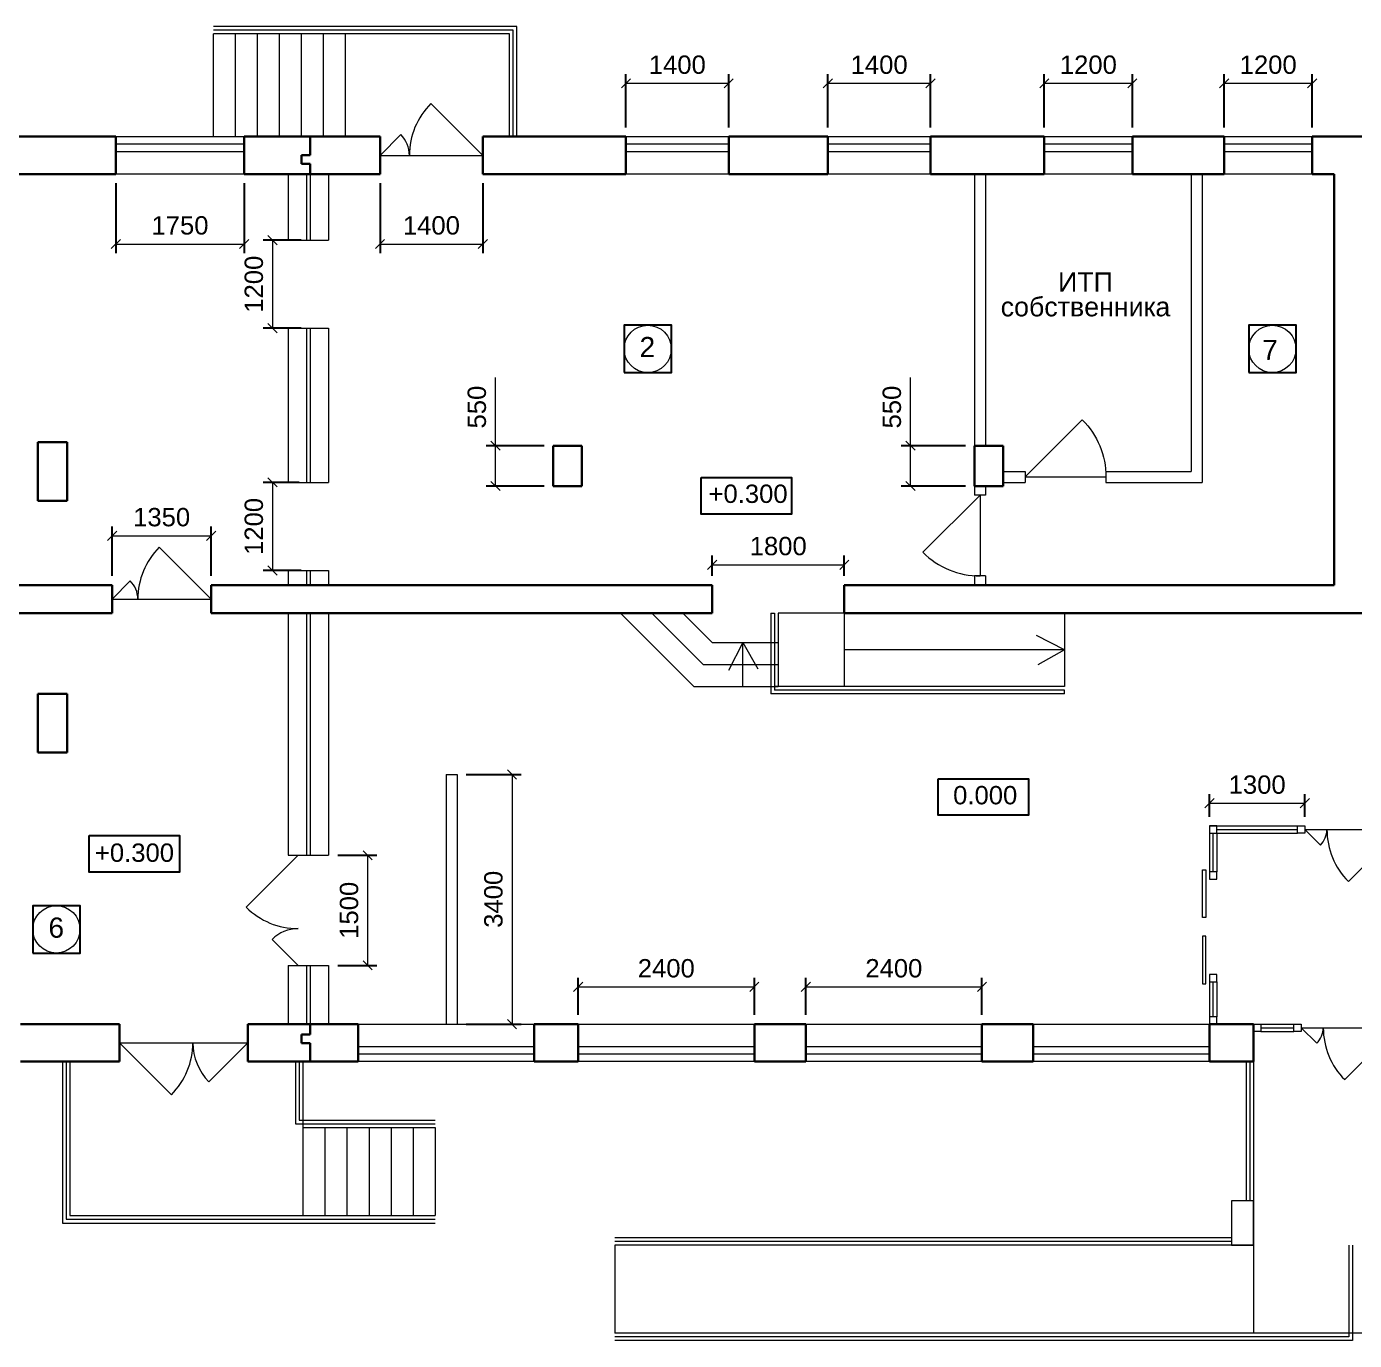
# Model space of a CAD drawing. Header units: metres. Extents: x 0 to 81.5, y -0.4 to 24.5.
# Drawn here: x 17.14 to 35.23, y 6.6 to 24.5 of the extents above; entities that cross this region are included whole.
import ezdxf
from ezdxf.enums import TextEntityAlignment as Align

# ---------------------------------------------------------------- set-up
doc = ezdxf.new("R2010")
doc.units = ezdxf.units.M
doc.header["$MEASUREMENT"] = 0
doc.layers.get('DEFPOINTS').update_dxf_attribs({"lineweight": 0})
for name, color, linetype, lineweight in [('Level 1', 7, 'Continuous', 0), ('Level 44', 7, 'Continuous', 0), ('Level 63', 7, 'Continuous', 0)]:
    doc.layers.add(name, color=color, linetype=linetype, lineweight=lineweight)
doc.layers.add('YOLO_TABLE', color=1, linetype='Continuous')
doc.styles.get("Standard").update_dxf_attribs({"font": 'txt.shx'})
doc.styles.add('Style-Arial', font='arial.ttf')
doc.dimstyles.get("Standard").update_dxf_attribs({"dimtxt": 0.18, "dimasz": 0.18, "dimexe": 0.18, "dimexo": 0.0625, "dimgap": 0.09, "dimtad": 0, "dimtih": 1, "dimtoh": 1, "dimdec": 4, "dimzin": 0, "dimdsep": 46, "dimtxsty": 'Standard', "dimcen": 0.09, "dimadec": 0, "dimazin": 0, "dimtfac": 1, "dimtdec": 4, "dimtofl": 0, "dimtmove": 0, "dimatfit": 3, "dimfxl": 1, "dimtolj": 1, "dimtzin": 0, "dimarcsym": 0})

# ---------------------------------------------------------------- blocks, each defined once
blk = doc.blocks.new('_Oblique')
at = {"color": 0, "linetype": 'ByBlock', "lineweight": -2}
blk.add_line((0.5, 0.5), (-0.5, -0.5), dxfattribs=at)
blk = doc.blocks.new('*D28')
at = {"color": 0, "lineweight": -2, "transparency": 16777216}
for p, q in [((18.354, 22.367), (18.354, 21.414)), ((20.104, 22.367), (20.104, 21.414))]:
    blk.add_line(p, q, dxfattribs=at)
at = {"color": 5, "lineweight": 0, "transparency": 16777216}
blk.add_line((18.354, 21.539), (20.104, 21.539), dxfattribs=at)
at = {"layer": 'DEFPOINTS', "color": 0, "transparency": 16777216}
for p in [(18.354, 22.492), (20.104, 22.492), (20.104, 21.539)]:
    blk.add_point(p, dxfattribs=at)
at = {"color": 5, "lineweight": 0, "transparency": 16777216, "xscale": 0.125, "yscale": 0.125, "zscale": 0.125, "rotation": 180}
blk.add_blockref('_Oblique', (18.354, 21.539), dxfattribs=at)
at = {"color": 5, "lineweight": 0, "transparency": 16777216, "xscale": 0.125, "yscale": 0.125, "zscale": 0.125}
blk.add_blockref('_Oblique', (20.104, 21.539), dxfattribs=at)
at = {"color": 0, "transparency": 16777216, "insert": (19.229, 21.792), "char_height": 0.25, "attachment_point": 5, "style": 'Style-Arial'}
blk.add_mtext('1750', dxfattribs=at)
blk = doc.blocks.new('TerminatorOpen')
at = {"color": 0, "linetype": 'ByBlock', "lineweight": -2}
for q in [(-1, 0.5), (-1, 0), (-1, -0.5)]:
    blk.add_line((0, 0), q, dxfattribs=at)
blk = doc.blocks.new('*D29')
at = {"color": 0, "lineweight": -2, "transparency": 16777216}
for p, q in [((21.954, 22.367), (21.954, 21.414)), ((23.354, 22.367), (23.354, 21.414))]:
    blk.add_line(p, q, dxfattribs=at)
at = {"color": 5, "lineweight": 0, "transparency": 16777216}
blk.add_line((21.954, 21.539), (23.354, 21.539), dxfattribs=at)
at = {"layer": 'DEFPOINTS', "color": 0, "transparency": 16777216}
for p in [(21.954, 22.492), (23.354, 22.492), (23.354, 21.539)]:
    blk.add_point(p, dxfattribs=at)
at = {"color": 5, "lineweight": 0, "transparency": 16777216, "xscale": 0.125, "yscale": 0.125, "zscale": 0.125, "rotation": 180}
blk.add_blockref('_Oblique', (21.954, 21.539), dxfattribs=at)
at = {"color": 5, "lineweight": 0, "transparency": 16777216, "xscale": 0.125, "yscale": 0.125, "zscale": 0.125}
blk.add_blockref('_Oblique', (23.354, 21.539), dxfattribs=at)
at = {"color": 0, "transparency": 16777216, "insert": (22.654, 21.792), "char_height": 0.25, "attachment_point": 5, "style": 'Style-Arial'}
blk.add_mtext('1400', dxfattribs=at)
blk = doc.blocks.new('*D30')
at = {"color": 0, "lineweight": -2, "transparency": 16777216}
for p, q in [((25.304, 23.127), (25.304, 23.854)), ((26.704, 23.127), (26.704, 23.854))]:
    blk.add_line(p, q, dxfattribs=at)
at = {"color": 5, "lineweight": 0, "transparency": 16777216}
blk.add_line((25.304, 23.729), (26.704, 23.729), dxfattribs=at)
at = {"layer": 'DEFPOINTS', "color": 0, "transparency": 16777216}
for p in [(26.704, 23.729), (25.304, 23.002), (26.704, 23.002)]:
    blk.add_point(p, dxfattribs=at)
at = {"color": 5, "lineweight": 0, "transparency": 16777216, "xscale": 0.125, "yscale": 0.125, "zscale": 0.125, "rotation": 180}
blk.add_blockref('_Oblique', (25.304, 23.729), dxfattribs=at)
at = {"color": 5, "lineweight": 0, "transparency": 16777216, "xscale": 0.125, "yscale": 0.125, "zscale": 0.125}
blk.add_blockref('_Oblique', (26.704, 23.729), dxfattribs=at)
at = {"color": 0, "transparency": 16777216, "insert": (26.004, 23.981), "char_height": 0.25, "attachment_point": 5, "style": 'Style-Arial'}
blk.add_mtext('1400', dxfattribs=at)
blk = doc.blocks.new('*D31')
at = {"color": 0, "lineweight": -2, "transparency": 16777216}
for p, q in [((28.054, 23.127), (28.054, 23.854)), ((29.454, 23.127), (29.454, 23.854))]:
    blk.add_line(p, q, dxfattribs=at)
at = {"color": 5, "lineweight": 0, "transparency": 16777216}
blk.add_line((28.054, 23.729), (29.454, 23.729), dxfattribs=at)
at = {"layer": 'DEFPOINTS', "color": 0, "transparency": 16777216}
for p in [(29.454, 23.729), (28.054, 23.002), (29.454, 23.002)]:
    blk.add_point(p, dxfattribs=at)
at = {"color": 5, "lineweight": 0, "transparency": 16777216, "xscale": 0.125, "yscale": 0.125, "zscale": 0.125, "rotation": 180}
blk.add_blockref('_Oblique', (28.054, 23.729), dxfattribs=at)
at = {"color": 5, "lineweight": 0, "transparency": 16777216, "xscale": 0.125, "yscale": 0.125, "zscale": 0.125}
blk.add_blockref('_Oblique', (29.454, 23.729), dxfattribs=at)
at = {"color": 0, "transparency": 16777216, "insert": (28.754, 23.981), "char_height": 0.25, "attachment_point": 5, "style": 'Style-Arial'}
blk.add_mtext('1400', dxfattribs=at)
blk = doc.blocks.new('*D32')
at = {"color": 0, "lineweight": -2, "transparency": 16777216}
for p, q in [((31.004, 23.127), (31.004, 23.854)), ((32.204, 23.127), (32.204, 23.854))]:
    blk.add_line(p, q, dxfattribs=at)
at = {"color": 5, "lineweight": 0, "transparency": 16777216}
blk.add_line((31.004, 23.729), (32.204, 23.729), dxfattribs=at)
at = {"layer": 'DEFPOINTS', "color": 0, "transparency": 16777216}
for p in [(32.204, 23.729), (31.004, 23.002), (32.204, 23.002)]:
    blk.add_point(p, dxfattribs=at)
at = {"color": 5, "lineweight": 0, "transparency": 16777216, "xscale": 0.125, "yscale": 0.125, "zscale": 0.125, "rotation": 180}
blk.add_blockref('_Oblique', (31.004, 23.729), dxfattribs=at)
at = {"color": 5, "lineweight": 0, "transparency": 16777216, "xscale": 0.125, "yscale": 0.125, "zscale": 0.125}
blk.add_blockref('_Oblique', (32.204, 23.729), dxfattribs=at)
at = {"color": 0, "transparency": 16777216, "insert": (31.604, 23.981), "char_height": 0.25, "attachment_point": 5, "style": 'Style-Arial'}
blk.add_mtext('1200', dxfattribs=at)
blk = doc.blocks.new('*D33')
at = {"color": 0, "lineweight": -2, "transparency": 16777216}
for p, q in [((33.454, 23.127), (33.454, 23.854)), ((34.654, 23.127), (34.654, 23.854))]:
    blk.add_line(p, q, dxfattribs=at)
at = {"color": 5, "lineweight": 0, "transparency": 16777216}
blk.add_line((33.454, 23.729), (34.654, 23.729), dxfattribs=at)
at = {"layer": 'DEFPOINTS', "color": 0, "transparency": 16777216}
for p in [(34.654, 23.729), (33.454, 23.002), (34.654, 23.002)]:
    blk.add_point(p, dxfattribs=at)
at = {"color": 5, "lineweight": 0, "transparency": 16777216, "xscale": 0.125, "yscale": 0.125, "zscale": 0.125, "rotation": 180}
blk.add_blockref('_Oblique', (33.454, 23.729), dxfattribs=at)
at = {"color": 5, "lineweight": 0, "transparency": 16777216, "xscale": 0.125, "yscale": 0.125, "zscale": 0.125}
blk.add_blockref('_Oblique', (34.654, 23.729), dxfattribs=at)
at = {"color": 0, "transparency": 16777216, "insert": (34.054, 23.981), "char_height": 0.25, "attachment_point": 5, "style": 'Style-Arial'}
blk.add_mtext('1200', dxfattribs=at)
blk = doc.blocks.new('*D43')
at = {"color": 0, "lineweight": -2, "transparency": 16777216}
for p, q in [((33.254, 13.737), (33.254, 14.046)), ((34.554, 13.737), (34.554, 14.046))]:
    blk.add_line(p, q, dxfattribs=at)
at = {"color": 5, "lineweight": 0, "transparency": 16777216}
blk.add_line((33.254, 13.921), (34.554, 13.921), dxfattribs=at)
at = {"layer": 'DEFPOINTS', "color": 0, "transparency": 16777216}
for p in [(34.554, 13.921), (33.254, 13.612), (34.554, 13.612)]:
    blk.add_point(p, dxfattribs=at)
at = {"color": 5, "lineweight": 0, "transparency": 16777216, "xscale": 0.125, "yscale": 0.125, "zscale": 0.125, "rotation": 180}
blk.add_blockref('_Oblique', (33.254, 13.921), dxfattribs=at)
at = {"color": 5, "lineweight": 0, "transparency": 16777216, "xscale": 0.125, "yscale": 0.125, "zscale": 0.125}
blk.add_blockref('_Oblique', (34.554, 13.921), dxfattribs=at)
at = {"color": 0, "transparency": 16777216, "insert": (33.904, 14.173), "char_height": 0.25, "attachment_point": 5, "style": 'Style-Arial'}
blk.add_mtext('1300', dxfattribs=at)
blk = doc.blocks.new('*D60')
at = {"color": 0, "lineweight": -2, "transparency": 16777216}
for p, q in [((26.479, 17.017), (26.479, 17.295)), ((28.279, 17.017), (28.279, 17.295))]:
    blk.add_line(p, q, dxfattribs=at)
at = {"color": 5, "lineweight": 0, "transparency": 16777216}
blk.add_line((26.479, 17.17), (28.279, 17.17), dxfattribs=at)
at = {"layer": 'DEFPOINTS', "color": 0, "transparency": 16777216}
for p in [(28.279, 17.17), (26.479, 16.892), (28.279, 16.892)]:
    blk.add_point(p, dxfattribs=at)
at = {"color": 5, "lineweight": 0, "transparency": 16777216, "xscale": 0.125, "yscale": 0.125, "zscale": 0.125, "rotation": 180}
blk.add_blockref('_Oblique', (26.479, 17.17), dxfattribs=at)
at = {"color": 5, "lineweight": 0, "transparency": 16777216, "xscale": 0.125, "yscale": 0.125, "zscale": 0.125}
blk.add_blockref('_Oblique', (28.279, 17.17), dxfattribs=at)
at = {"color": 0, "transparency": 16777216, "insert": (27.379, 17.423), "char_height": 0.25, "attachment_point": 5, "style": 'Style-Arial'}
blk.add_mtext('1800', dxfattribs=at)
blk = doc.blocks.new('*D61')
at = {"color": 0, "lineweight": -2, "transparency": 16777216}
for p, q in [((18.304, 17.017), (18.304, 17.69)), ((19.654, 17.017), (19.654, 17.69))]:
    blk.add_line(p, q, dxfattribs=at)
at = {"color": 5, "lineweight": 0, "transparency": 16777216}
blk.add_line((18.304, 17.565), (19.654, 17.565), dxfattribs=at)
at = {"layer": 'DEFPOINTS', "color": 0, "transparency": 16777216}
for p in [(19.654, 17.565), (18.304, 16.892), (19.654, 16.892)]:
    blk.add_point(p, dxfattribs=at)
at = {"color": 5, "lineweight": 0, "transparency": 16777216, "xscale": 0.125, "yscale": 0.125, "zscale": 0.125, "rotation": 180}
blk.add_blockref('_Oblique', (18.304, 17.565), dxfattribs=at)
at = {"color": 5, "lineweight": 0, "transparency": 16777216, "xscale": 0.125, "yscale": 0.125, "zscale": 0.125}
blk.add_blockref('_Oblique', (19.654, 17.565), dxfattribs=at)
at = {"color": 0, "transparency": 16777216, "insert": (18.979, 17.817), "char_height": 0.25, "attachment_point": 5, "style": 'Style-Arial'}
blk.add_mtext('1350', dxfattribs=at)
blk = doc.blocks.new('*D62')
at = {"color": 5, "lineweight": 0, "transparency": 16777216}
for p, q in [((23.527, 18.792), (23.527, 19.719)), ((23.527, 18.242), (23.527, 18.792))]:
    blk.add_line(p, q, dxfattribs=at)
at = {"color": 0, "lineweight": -2, "transparency": 16777216}
for p, q in [((24.189, 18.792), (23.402, 18.792)), ((24.189, 18.242), (23.402, 18.242))]:
    blk.add_line(p, q, dxfattribs=at)
at = {"layer": 'DEFPOINTS', "color": 0, "transparency": 16777216}
for p in [(23.527, 18.792), (24.314, 18.792), (24.314, 18.242)]:
    blk.add_point(p, dxfattribs=at)
at = {"color": 5, "lineweight": 0, "transparency": 16777216, "xscale": 0.125, "yscale": 0.125, "zscale": 0.125}
for p, rotation in [((23.527, 18.792), 90), ((23.527, 18.242), 270)]:
    blk.add_blockref('_Oblique', p, dxfattribs=dict(at, rotation=rotation))
at = {"color": 0, "transparency": 16777216, "insert": (23.274, 19.318), "char_height": 0.25, "attachment_point": 5, "rotation": 90, "style": 'Style-Arial'}
blk.add_mtext('550', dxfattribs=at)
blk = doc.blocks.new('*D63')
at = {"color": 5, "lineweight": 0, "transparency": 16777216}
for p, q in [((29.18, 18.792), (29.18, 19.719)), ((29.18, 18.242), (29.18, 18.792))]:
    blk.add_line(p, q, dxfattribs=at)
at = {"color": 0, "lineweight": -2, "transparency": 16777216}
for p, q in [((29.929, 18.792), (29.055, 18.792)), ((29.929, 18.242), (29.055, 18.242))]:
    blk.add_line(p, q, dxfattribs=at)
at = {"layer": 'DEFPOINTS', "color": 0, "transparency": 16777216}
for p in [(29.18, 18.792), (30.054, 18.792), (30.054, 18.242)]:
    blk.add_point(p, dxfattribs=at)
at = {"color": 5, "lineweight": 0, "transparency": 16777216, "xscale": 0.125, "yscale": 0.125, "zscale": 0.125}
for p, rotation in [((29.18, 18.792), 90), ((29.18, 18.242), 270)]:
    blk.add_blockref('_Oblique', p, dxfattribs=dict(at, rotation=rotation))
at = {"color": 0, "transparency": 16777216, "insert": (28.928, 19.318), "char_height": 0.25, "attachment_point": 5, "rotation": 90, "style": 'Style-Arial'}
blk.add_mtext('550', dxfattribs=at)
blk = doc.blocks.new('*D64')
at = {"color": 0, "lineweight": -2, "transparency": 16777216}
for p, q in [((20.879, 21.592), (20.364, 21.592)), ((20.879, 20.392), (20.364, 20.392))]:
    blk.add_line(p, q, dxfattribs=at)
at = {"color": 5, "lineweight": 0, "transparency": 16777216}
blk.add_line((20.489, 21.592), (20.489, 20.392), dxfattribs=at)
at = {"layer": 'DEFPOINTS', "color": 0, "transparency": 16777216}
for p in [(21.004, 21.592), (20.489, 20.392), (21.004, 20.392)]:
    blk.add_point(p, dxfattribs=at)
at = {"color": 5, "lineweight": 0, "transparency": 16777216, "xscale": 0.125, "yscale": 0.125, "zscale": 0.125}
for p, rotation in [((20.489, 21.592), 90), ((20.489, 20.392), 270)]:
    blk.add_blockref('_Oblique', p, dxfattribs=dict(at, rotation=rotation))
at = {"color": 0, "transparency": 16777216, "insert": (20.236, 20.992), "char_height": 0.25, "attachment_point": 5, "rotation": 90, "style": 'Style-Arial'}
blk.add_mtext('1200', dxfattribs=at)
blk = doc.blocks.new('*D65')
at = {"color": 0, "lineweight": -2, "transparency": 16777216}
for p, q in [((20.854, 18.292), (20.364, 18.292)), ((20.879, 17.092), (20.364, 17.092))]:
    blk.add_line(p, q, dxfattribs=at)
at = {"color": 5, "lineweight": 0, "transparency": 16777216}
blk.add_line((20.489, 18.292), (20.489, 17.092), dxfattribs=at)
at = {"layer": 'DEFPOINTS', "color": 0, "transparency": 16777216}
for p in [(20.979, 18.292), (20.489, 17.092), (21.004, 17.092)]:
    blk.add_point(p, dxfattribs=at)
at = {"color": 5, "lineweight": 0, "transparency": 16777216, "xscale": 0.125, "yscale": 0.125, "zscale": 0.125}
for p, rotation in [((20.489, 18.292), 90), ((20.489, 17.092), 270)]:
    blk.add_blockref('_Oblique', p, dxfattribs=dict(at, rotation=rotation))
at = {"color": 0, "transparency": 16777216, "insert": (20.236, 17.692), "char_height": 0.25, "attachment_point": 5, "rotation": 90, "style": 'Style-Arial'}
blk.add_mtext('1200', dxfattribs=at)
blk = doc.blocks.new('*D66')
at = {"color": 0, "lineweight": -2, "transparency": 16777216}
for p, q in [((21.379, 13.212), (21.91, 13.212)), ((21.379, 11.712), (21.91, 11.712))]:
    blk.add_line(p, q, dxfattribs=at)
at = {"color": 5, "lineweight": 0, "transparency": 16777216}
blk.add_line((21.785, 13.212), (21.785, 11.712), dxfattribs=at)
at = {"layer": 'DEFPOINTS', "color": 0, "transparency": 16777216}
for p in [(21.254, 13.212), (21.254, 11.712), (21.785, 11.712)]:
    blk.add_point(p, dxfattribs=at)
at = {"color": 5, "lineweight": 0, "transparency": 16777216, "xscale": 0.125, "yscale": 0.125, "zscale": 0.125}
for p, rotation in [((21.785, 13.212), 90), ((21.785, 11.712), 270)]:
    blk.add_blockref('_Oblique', p, dxfattribs=dict(at, rotation=rotation))
at = {"color": 0, "transparency": 16777216, "insert": (21.533, 12.462), "char_height": 0.25, "attachment_point": 5, "rotation": 90, "style": 'Style-Arial'}
blk.add_mtext('1500', dxfattribs=at)
blk = doc.blocks.new('*D67')
at = {"color": 0, "lineweight": -2, "transparency": 16777216}
for p, q in [((23.129, 14.312), (23.878, 14.312)), ((23.129, 10.912), (23.878, 10.912))]:
    blk.add_line(p, q, dxfattribs=at)
at = {"color": 5, "lineweight": 0, "transparency": 16777216}
blk.add_line((23.753, 14.312), (23.753, 10.912), dxfattribs=at)
at = {"layer": 'DEFPOINTS', "color": 0, "transparency": 16777216}
for p in [(23.004, 14.312), (23.004, 10.912), (23.753, 10.912)]:
    blk.add_point(p, dxfattribs=at)
at = {"color": 5, "lineweight": 0, "transparency": 16777216, "xscale": 0.125, "yscale": 0.125, "zscale": 0.125}
for p, rotation in [((23.753, 14.312), 90), ((23.753, 10.912), 270)]:
    blk.add_blockref('_Oblique', p, dxfattribs=dict(at, rotation=rotation))
at = {"color": 0, "transparency": 16777216, "insert": (23.5, 12.612), "char_height": 0.25, "attachment_point": 5, "rotation": 90, "style": 'Style-Arial'}
blk.add_mtext('3400', dxfattribs=at)
blk = doc.blocks.new('*D68')
at = {"color": 0, "lineweight": -2, "transparency": 16777216}
for p, q in [((24.654, 11.037), (24.654, 11.544)), ((27.054, 11.037), (27.054, 11.544))]:
    blk.add_line(p, q, dxfattribs=at)
at = {"color": 5, "lineweight": 0, "transparency": 16777216}
blk.add_line((24.654, 11.419), (27.054, 11.419), dxfattribs=at)
at = {"layer": 'DEFPOINTS', "color": 0, "transparency": 16777216}
for p in [(27.054, 11.419), (24.654, 10.912), (27.054, 10.912)]:
    blk.add_point(p, dxfattribs=at)
at = {"color": 5, "lineweight": 0, "transparency": 16777216, "xscale": 0.125, "yscale": 0.125, "zscale": 0.125, "rotation": 180}
blk.add_blockref('_Oblique', (24.654, 11.419), dxfattribs=at)
at = {"color": 5, "lineweight": 0, "transparency": 16777216, "xscale": 0.125, "yscale": 0.125, "zscale": 0.125}
blk.add_blockref('_Oblique', (27.054, 11.419), dxfattribs=at)
at = {"color": 0, "transparency": 16777216, "insert": (25.854, 11.671), "char_height": 0.25, "attachment_point": 5, "style": 'Style-Arial'}
blk.add_mtext('2400', dxfattribs=at)
blk = doc.blocks.new('*D69')
at = {"color": 0, "lineweight": -2, "transparency": 16777216}
for p, q in [((27.754, 11.037), (27.754, 11.544)), ((30.154, 11.037), (30.154, 11.544))]:
    blk.add_line(p, q, dxfattribs=at)
at = {"color": 5, "lineweight": 0, "transparency": 16777216}
blk.add_line((27.754, 11.419), (30.154, 11.419), dxfattribs=at)
at = {"layer": 'DEFPOINTS', "color": 0, "transparency": 16777216}
for p in [(30.154, 11.419), (27.754, 10.912), (30.154, 10.912)]:
    blk.add_point(p, dxfattribs=at)
at = {"color": 5, "lineweight": 0, "transparency": 16777216, "xscale": 0.125, "yscale": 0.125, "zscale": 0.125, "rotation": 180}
blk.add_blockref('_Oblique', (27.754, 11.419), dxfattribs=at)
at = {"color": 5, "lineweight": 0, "transparency": 16777216, "xscale": 0.125, "yscale": 0.125, "zscale": 0.125}
blk.add_blockref('_Oblique', (30.154, 11.419), dxfattribs=at)
at = {"color": 0, "transparency": 16777216, "insert": (28.954, 11.671), "char_height": 0.25, "attachment_point": 5, "style": 'Style-Arial'}
blk.add_mtext('2400', dxfattribs=at)

msp = doc.modelspace()

# ---------------------------------------------------------------- linework, layer by layer
at = {"color": 7, "linetype": 'Continuous', "lineweight": 0}
for p, q in [((28.27900268, 16.51215211), (27.37900268, 16.51215211)), ((27.37900268, 16.51215211), (27.37900268, 15.51215211)), ((28.27900268, 16.51215211), (28.27900268, 15.51215211)), ((31.27900268, 16.51215211), (31.27900268, 15.51215211)), ((31.27900268, 16.01215211), (28.27900268, 16.01215211)), ((31.27900268, 15.51215211), (27.32900268, 15.51215211))]:
    msp.add_line(p, q, dxfattribs=at)
at = {"color": 7, "linetype": 'Continuous', "lineweight": 13, "flags": 128}
msp.add_lwpolyline([(33.85400268, 8.50215211), (33.55400268, 8.50215211), (33.55400268, 7.90215211), (33.85400268, 7.90215211), (33.85400268, 8.50215211)], close=True, dxfattribs=at)
at = {"layer": 'Level 1', "color": 7, "linetype": 'Continuous', "lineweight": 30}
for p, q in [((21.00400268, 22.75215211), (21.00400268, 23.00215211)), ((20.88400268, 22.75215211), (21.00400268, 22.75215211)), ((20.88400268, 22.63215211), (20.88400268, 22.75215211)), ((20.88400268, 22.63215211), (21.00400268, 22.63215211)), ((20.88400268, 10.77215211), (21.00400268, 10.77215211)), ((20.88400268, 10.77215211), (20.88400268, 10.65215211)), ((20.88400268, 10.65215211), (21.00400268, 10.65215211)), ((21.00400268, 10.65215211), (21.00400268, 10.40215211))]:
    msp.add_line(p, q, dxfattribs=at)
at = {"layer": 'Level 44', "color": 7, "linetype": 'Continuous', "lineweight": 0}
for p, q in [((23.81619984, 24.50215211), (19.68573486, 24.50215211)), ((23.76619984, 24.45215211), (19.68573486, 24.45215211)), ((23.76619984, 23.00215211), (23.76619984, 24.45215211)), ((23.81619984, 23.00215211), (23.81619984, 24.50215211)), ((23.71619984, 24.40215211), (19.68573486, 24.40215211)), ((19.68573486, 23.00215211), (19.68573486, 24.40215211)), ((19.98573486, 23.00215211), (19.98573486, 24.40215211)), ((20.28573486, 23.00215211), (20.28573486, 24.40215211)), ((20.58573486, 23.00215211), (20.58573486, 24.40215211)), ((20.88573486, 23.00215211), (20.88573486, 24.40215211)), ((21.18573486, 23.00215211), (21.18573486, 24.40215211)), ((21.48573486, 23.00215211), (21.48573486, 24.40215211)), ((23.71619984, 23.00215211), (23.71619984, 24.40215211)), ((22.6468959, 23.4542589), (23.35400268, 22.74715211)), ((21.95400268, 22.74715211), (22.23684539, 23.02999483)), ((18.35400268, 22.90215211), (20.10400268, 22.90215211)), ((18.35400268, 22.80215211), (20.10400268, 22.80215211)), ((25.30400268, 22.90215211), (26.70400268, 22.90215211)), ((25.30400268, 22.80215211), (26.70400268, 22.80215211)), ((28.05400268, 22.90215211), (29.45400268, 22.90215211)), ((28.05400268, 22.80215211), (29.45400268, 22.80215211)), ((31.00400268, 22.90215211), (32.20400268, 22.90215211)), ((31.00400268, 22.80215211), (32.20400268, 22.80215211)), ((33.45400268, 22.90215211), (34.65400268, 22.90215211)), ((33.45400268, 22.80215211), (34.65400268, 22.80215211)), ((21.95400268, 22.74715211), (23.35400268, 22.74715211)), ((30.74400268, 18.36715211), (31.52182014, 19.14496957)), ((30.74400268, 18.36715211), (31.84400268, 18.36715211)), ((30.12900268, 18.11715211), (29.35118522, 17.33933466)), ((30.12900268, 18.11715211), (30.12900268, 17.01715211)), ((18.9468959, 17.4092589), (19.65400268, 16.70215211)), ((18.30400268, 16.70215211), (18.55149005, 16.94963949)), ((18.30400268, 16.70215211), (19.65400268, 16.70215211)), ((26.23047454, 15.51215211), (25.23047454, 16.51215211)), ((26.35473861, 15.81215211), (25.65473861, 16.51215211)), ((26.47900268, 16.11215211), (26.07900268, 16.51215211)), ((27.27900268, 16.51215211), (27.27900268, 15.41215211)), ((27.27900268, 16.51215211), (27.32900268, 16.51215211)), ((27.32900268, 16.51215211), (27.32900268, 15.46215211)), ((26.47900268, 16.11215211), (27.37900268, 16.11215211)), ((26.89640007, 16.11215211), (26.70180982, 15.72915486)), ((26.89640007, 15.51215211), (26.89640007, 16.11215211)), ((26.89640007, 16.11215211), (27.10113369, 15.75091547)), ((31.27900268, 16.01215211), (30.89600542, 16.20674237)), ((31.27900268, 16.01215211), (30.91776603, 15.8074185)), ((26.35473861, 15.81215211), (27.37900268, 15.81215211)), ((26.23047454, 15.51215211), (27.37900268, 15.51215211)), ((31.27900268, 15.41215211), (27.27900268, 15.41215211)), ((31.27900268, 15.46215211), (27.32900268, 15.46215211)), ((31.27900268, 15.41215211), (31.27900268, 15.46215211)), ((33.25400268, 13.61215211), (34.45400268, 13.61215211)), ((33.25400268, 13.51215211), (33.25400268, 12.93715211)), ((33.30400268, 12.98715211), (33.30400268, 13.51215211)), ((33.35400268, 13.56215211), (34.45400268, 13.56215211)), ((33.35400268, 13.51215211), (34.45400268, 13.51215211)), ((33.35400268, 13.51215211), (33.35400268, 12.98715211)), ((34.55400268, 13.56215211), (35.85400268, 13.56215211)), ((34.55400268, 13.56215211), (34.76613471, 13.35002008)), ((35.85400268, 13.56215211), (35.1468959, 12.85504533)), ((20.83694256, 13.21215211), (20.12983578, 12.50504533)), ((20.83694256, 11.71215211), (20.48338917, 12.06570551)), ((33.25400268, 11.48715211), (33.25400268, 11.01215211)), ((33.30400268, 11.01215211), (33.30400268, 11.48715211)), ((33.35400268, 11.48715211), (33.35400268, 11.01215211)), ((33.95400268, 10.91215211), (34.40400268, 10.91215211)), ((33.95400268, 10.86215211), (34.40400268, 10.86215211)), ((34.50400268, 10.86215211), (35.80400268, 10.86215211)), ((34.50400268, 10.86215211), (34.71613471, 10.65002008)), ((35.80400268, 10.86215211), (35.0968959, 10.15504533)), ((33.95400268, 10.81215211), (34.40400268, 10.81215211)), ((18.40400268, 10.65715211), (20.15400268, 10.65715211)), ((18.40400268, 10.65715211), (19.11110946, 9.95004533)), ((20.15400268, 10.65715211), (19.62367259, 10.12682203)), ((24.05400268, 10.60215211), (21.65400268, 10.60215211)), ((24.05400268, 10.50215211), (21.65400268, 10.50215211)), ((27.05400268, 10.60215211), (24.65400268, 10.60215211)), ((27.05400268, 10.50215211), (24.65400268, 10.50215211)), ((30.15400268, 10.60215211), (27.75400268, 10.60215211)), ((30.15400268, 10.50215211), (27.75400268, 10.50215211)), ((33.25400268, 10.60215211), (30.85400268, 10.60215211)), ((33.25400268, 10.50215211), (30.85400268, 10.50215211)), ((17.62900268, 10.40215211), (17.62900268, 8.20215211)), ((17.67900268, 10.40215211), (17.67900268, 8.25215211)), ((17.72900268, 10.40215211), (17.72900268, 8.30215211)), ((20.80400268, 10.40215211), (20.80400268, 9.55215211)), ((20.85400268, 10.40215211), (20.85400268, 9.60215211)), ((20.90400268, 10.40215211), (20.90400268, 8.30215211)), ((33.75400268, 10.40215211), (33.75400268, 8.50215211)), ((33.80400268, 10.40215211), (33.80400268, 8.50215211)), ((33.85400268, 10.40215211), (33.85400268, 6.70215211)), ((20.85400268, 9.60215211), (22.70400268, 9.60215211)), ((20.80400268, 9.55215211), (22.70400268, 9.55215211)), ((20.90400268, 9.50215211), (22.70400268, 9.50215211)), ((21.20400268, 9.50215211), (21.20400268, 8.30215211)), ((21.50400268, 9.50215211), (21.50400268, 8.30215211)), ((21.80400268, 9.50215211), (21.80400268, 8.30215211)), ((22.10400268, 9.50215211), (22.10400268, 8.30215211)), ((22.40400268, 9.50215211), (22.40400268, 8.30215211)), ((22.70400268, 9.50215211), (22.70400268, 8.30215211)), ((17.62900268, 8.20215211), (22.70400268, 8.20215211)), ((17.67900268, 8.25215211), (22.70400268, 8.25215211)), ((17.72900268, 8.30215211), (22.70400268, 8.30215211)), ((33.55400268, 8.00215211), (25.15400268, 8.00215211)), ((33.55400268, 7.95215211), (25.15400268, 7.95215211)), ((33.85400268, 7.90215211), (25.15400268, 7.90215211)), ((25.15400268, 7.90215211), (25.15400268, 6.70215211)), ((35.15400268, 7.90215211), (35.15400268, 6.65215211)), ((35.20400268, 7.90215211), (35.20400268, 6.60215211)), ((39.25400268, 6.70215211), (25.15400268, 6.70215211)), ((35.15400268, 6.65215211), (25.15400268, 6.65215211)), ((35.20400268, 6.60215211), (25.15400268, 6.60215211))]:
    msp.add_line(p, q, dxfattribs=at)
at = {"layer": 'Level 44', "color": 7, "linetype": 'Continuous', "lineweight": 30}
for p, q in [((16.85400268, 23.00215211), (18.35400268, 23.00215211)), ((18.35400268, 22.49215211), (18.35400268, 23.00215211)), ((20.10400268, 22.49215211), (20.10400268, 23.00215211)), ((20.10400268, 23.00215211), (21.00400268, 23.00215211)), ((21.00400268, 23.00215211), (21.95400268, 23.00215211)), ((21.95400268, 22.49215211), (21.95400268, 23.00215211)), ((23.35400268, 23.00215211), (25.30400268, 23.00215211)), ((23.35400268, 22.49215211), (23.35400268, 23.00215211)), ((25.30400268, 22.49215211), (25.30400268, 23.00215211)), ((26.70400268, 23.00215211), (28.05400268, 23.00215211)), ((26.70400268, 22.49215211), (26.70400268, 23.00215211)), ((28.05400268, 22.49215211), (28.05400268, 23.00215211)), ((29.45400268, 23.00215211), (31.00400268, 23.00215211)), ((29.45400268, 22.49215211), (29.45400268, 23.00215211)), ((31.00400268, 22.49215211), (31.00400268, 23.00215211)), ((32.20400268, 23.00215211), (33.45400268, 23.00215211)), ((32.20400268, 22.49215211), (32.20400268, 23.00215211)), ((33.45400268, 22.49215211), (33.45400268, 23.00215211)), ((34.65400268, 23.00215211), (35.33400268, 23.00215211)), ((34.65400268, 22.49215211), (34.65400268, 23.00215211)), ((21.00400268, 22.49215211), (21.00400268, 22.63215211)), ((16.85400268, 22.49215211), (18.35400268, 22.49215211)), ((20.10400268, 22.49215211), (21.00400268, 22.49215211)), ((21.00400268, 22.49215211), (21.95400268, 22.49215211)), ((23.35400268, 22.49215211), (25.30400268, 22.49215211)), ((26.70400268, 22.49215211), (28.05400268, 22.49215211)), ((29.45400268, 22.49215211), (31.00400268, 22.49215211)), ((32.20400268, 22.49215211), (33.45400268, 22.49215211)), ((34.65400268, 22.49215211), (34.95400268, 22.49215211)), ((34.95400268, 22.49215211), (34.95400268, 16.89215211)), ((17.29400268, 18.84215211), (17.69400268, 18.84215211)), ((17.29400268, 18.84215211), (17.29400268, 18.04215211)), ((17.69400268, 18.84215211), (17.69400268, 18.04215211)), ((24.70400268, 18.79215211), (24.31400268, 18.79215211)), ((24.31400268, 18.79215211), (24.31400268, 18.24215211)), ((24.70400268, 18.79215211), (24.70400268, 18.24215211)), ((30.05400268, 18.79215211), (30.44400268, 18.79215211)), ((30.05400268, 18.79215211), (30.05400268, 18.24215211)), ((30.44400268, 18.79215211), (30.44400268, 18.24215211)), ((24.31400268, 18.24215211), (24.70400268, 18.24215211)), ((30.44400268, 18.24215211), (30.05400268, 18.24215211)), ((17.29400268, 18.04215211), (17.69400268, 18.04215211)), ((9.45400268, 16.89215211), (18.30400268, 16.89215211)), ((18.30400268, 16.89215211), (18.30400268, 16.51215211)), ((19.65400268, 16.89215211), (19.65400268, 16.51215211)), ((19.65400268, 16.89215211), (26.47900268, 16.89215211)), ((26.47900268, 16.89215211), (26.47900268, 16.51215211)), ((28.27900268, 16.89215211), (34.95400268, 16.89215211)), ((28.27900268, 16.89215211), (28.27900268, 16.51215211)), ((9.45400268, 16.51215211), (18.30400268, 16.51215211)), ((19.65400268, 16.51215211), (26.47900268, 16.51215211)), ((28.27900268, 16.51215211), (35.33400268, 16.51215211)), ((17.29400268, 15.41215211), (17.69400268, 15.41215211)), ((17.29400268, 15.41215211), (17.29400268, 14.61215211)), ((17.69400268, 15.41215211), (17.69400268, 14.61215211)), ((17.29400268, 14.61215211), (17.69400268, 14.61215211)), ((17.05400268, 10.91215211), (18.40400268, 10.91215211)), ((18.40400268, 10.91215211), (18.40400268, 10.40215211)), ((20.15400268, 10.91215211), (20.15400268, 10.40215211)), ((20.15400268, 10.91215211), (21.65400268, 10.91215211)), ((21.00400268, 10.91215211), (21.00400268, 10.77215211)), ((21.65400268, 10.91215211), (21.65400268, 10.40215211)), ((24.05400268, 10.91215211), (24.05400268, 10.40215211)), ((24.05400268, 10.91215211), (24.65400268, 10.91215211)), ((24.65400268, 10.91215211), (24.65400268, 10.40215211)), ((27.05400268, 10.91215211), (27.05400268, 10.40215211)), ((27.05400268, 10.91215211), (27.75400268, 10.91215211)), ((27.75400268, 10.91215211), (27.75400268, 10.40215211)), ((30.15400268, 10.91215211), (30.15400268, 10.40215211)), ((30.15400268, 10.91215211), (30.85400268, 10.91215211)), ((30.85400268, 10.91215211), (30.85400268, 10.40215211)), ((33.25400268, 10.91215211), (33.25400268, 10.40215211)), ((33.25400268, 10.91215211), (33.85400268, 10.91215211)), ((33.85400268, 10.91215211), (33.85400268, 10.40215211)), ((17.05400268, 10.40215211), (18.40400268, 10.40215211)), ((20.15400268, 10.40215211), (21.65400268, 10.40215211)), ((24.05400268, 10.40215211), (24.65400268, 10.40215211)), ((27.05400268, 10.40215211), (27.75400268, 10.40215211)), ((30.15400268, 10.40215211), (30.85400268, 10.40215211)), ((33.25400268, 10.40215211), (33.85400268, 10.40215211))]:
    msp.add_line(p, q, dxfattribs=at)
at = {"layer": 'Level 44', "color": 7, "linetype": 'Continuous', "lineweight": 13}
for p, q in [((18.35400268, 23.00215211), (20.10400268, 23.00215211)), ((25.30400268, 23.00215211), (26.70400268, 23.00215211)), ((28.05400268, 23.00215211), (29.45400268, 23.00215211)), ((31.00400268, 23.00215211), (32.20400268, 23.00215211)), ((33.45400268, 23.00215211), (34.65400268, 23.00215211)), ((20.10400268, 22.49215211), (18.35400268, 22.49215211)), ((20.70400268, 22.49215211), (20.70400268, 21.59215211)), ((20.95400268, 22.49215211), (20.95400268, 21.59215211)), ((21.00400268, 22.49215211), (21.00400268, 21.59215211)), ((21.25400268, 22.49215211), (21.25400268, 21.59215211)), ((26.70400268, 22.49215211), (25.30400268, 22.49215211)), ((29.45400268, 22.49215211), (28.05400268, 22.49215211)), ((30.05400268, 22.49215211), (30.05400268, 18.79215211)), ((30.20400268, 22.49215211), (30.20400268, 18.79215211)), ((32.20400268, 22.49215211), (31.00400268, 22.49215211)), ((33.00400268, 22.49215211), (33.00400268, 18.44215211)), ((33.15400268, 22.49215211), (33.15400268, 18.29215211)), ((34.65400268, 22.49215211), (33.45400268, 22.49215211)), ((20.70400268, 21.59215211), (21.25400268, 21.59215211)), ((20.70400268, 20.39215211), (21.25400268, 20.39215211)), ((20.70400268, 20.39215211), (20.70400268, 18.29215211)), ((20.95400268, 20.39215211), (20.95400268, 18.29215211)), ((21.00400268, 20.39215211), (21.00400268, 18.29215211)), ((21.25400268, 20.39215211), (21.25400268, 18.29215211)), ((20.70400268, 18.29215211), (21.25400268, 18.29215211)), ((30.44400268, 18.44215211), (30.74400268, 18.44215211)), ((30.44400268, 18.29215211), (30.74400268, 18.29215211)), ((30.74400268, 18.44215211), (30.74400268, 18.29215211)), ((31.84400268, 18.44215211), (31.84400268, 18.29215211)), ((31.84400268, 18.44215211), (33.00400268, 18.44215211)), ((31.84400268, 18.29215211), (33.15400268, 18.29215211)), ((30.05400268, 18.24215211), (30.05400268, 18.11715211)), ((30.20400268, 18.11715211), (30.05400268, 18.11715211)), ((30.20400268, 18.24215211), (30.20400268, 18.11715211)), ((20.70400268, 17.09215211), (21.25400268, 17.09215211)), ((20.70400268, 17.09215211), (20.70400268, 16.89215211)), ((20.95400268, 17.09215211), (20.95400268, 16.89215211)), ((21.00400268, 17.09215211), (21.00400268, 16.89215211)), ((21.25400268, 17.09215211), (21.25400268, 16.89215211)), ((30.20400268, 17.01715211), (30.05400268, 17.01715211)), ((30.05400268, 17.01715211), (30.05400268, 16.89215211)), ((30.20400268, 17.01715211), (30.20400268, 16.89215211)), ((20.70400268, 16.51215211), (20.70400268, 13.21215211)), ((20.95400268, 16.51215211), (20.95400268, 13.21215211)), ((21.00400268, 16.51215211), (21.00400268, 13.21215211)), ((21.25400268, 16.51215211), (21.25400268, 13.21215211)), ((22.85400268, 14.31215211), (22.85400268, 10.91215211)), ((22.85400268, 14.31215211), (23.00400268, 14.31215211)), ((23.00400268, 14.31215211), (23.00400268, 10.91215211)), ((20.70400268, 13.21215211), (21.25400268, 13.21215211)), ((20.70400268, 11.71215211), (21.25400268, 11.71215211)), ((20.70400268, 11.71215211), (20.70400268, 10.91215211)), ((20.95400268, 11.71215211), (20.95400268, 10.91215211)), ((21.00400268, 11.71215211), (21.00400268, 10.91215211)), ((21.25400268, 11.71215211), (21.25400268, 10.91215211)), ((21.65400268, 10.91215211), (24.05400268, 10.91215211)), ((24.65400268, 10.91215211), (27.05400268, 10.91215211)), ((27.75400268, 10.91215211), (30.15400268, 10.91215211)), ((30.85400268, 10.91215211), (33.25400268, 10.91215211)), ((24.05400268, 10.40215211), (21.65400268, 10.40215211)), ((27.05400268, 10.40215211), (24.65400268, 10.40215211)), ((30.15400268, 10.40215211), (27.75400268, 10.40215211)), ((33.25400268, 10.40215211), (30.85400268, 10.40215211))]:
    msp.add_line(p, q, dxfattribs=at)
at = {"layer": 'Level 44', "color": 7, "linetype": 'Continuous', "lineweight": 0, "flags": 128}
for points in [[(26.32838983, 18.3592213), (27.55905919, 18.3592213), (27.55905919, 17.86124371), (26.32838983, 17.86124371), (26.32838983, 18.3592213)], [(29.55889691, 14.25418236), (30.78956627, 14.25418236), (30.78956627, 13.75620477), (29.55889691, 13.75620477), (29.55889691, 14.25418236)], [(17.99191411, 13.47916379), (19.22258347, 13.47916379), (19.22258347, 12.9811862), (17.99191411, 12.9811862), (17.99191411, 13.47916379)], [(33.20230444, 13.01557699), (33.20230444, 12.36557699), (33.15874628, 12.36557699), (33.15874628, 13.01557699), (33.20230444, 13.01557699)], [(33.20230444, 11.45872723), (33.20230444, 12.10872723), (33.15874628, 12.10872723), (33.15874628, 11.45872723), (33.20230444, 11.45872723)]]:
    msp.add_lwpolyline(points, close=True, dxfattribs=at)
at = {"layer": 'Level 44', "color": 7, "linetype": 'Continuous', "lineweight": 13, "flags": 128}
for points in [[(33.25400268, 13.61215211), (33.25400268, 13.51215211), (33.35400268, 13.51215211), (33.35400268, 13.61215211), (33.25400268, 13.61215211)], [(34.45400268, 13.61215211), (34.55400268, 13.61215211), (34.55400268, 13.51215211), (34.45400268, 13.51215211), (34.45400268, 13.61215211)], [(33.25400268, 12.98715211), (33.25400268, 12.88715211), (33.35400268, 12.88715211), (33.35400268, 12.98715211), (33.25400268, 12.98715211)], [(33.25400268, 11.58715211), (33.25400268, 11.48715211), (33.35400268, 11.48715211), (33.35400268, 11.58715211), (33.25400268, 11.58715211)], [(33.25400268, 11.01215211), (33.25400268, 10.91215211), (33.35400268, 10.91215211), (33.35400268, 11.01215211), (33.25400268, 11.01215211)], [(33.85400268, 10.91215211), (33.95400268, 10.91215211), (33.95400268, 10.81215211), (33.85400268, 10.81215211), (33.85400268, 10.91215211)], [(34.40400268, 10.91215211), (34.50400268, 10.91215211), (34.50400268, 10.81215211), (34.40400268, 10.81215211), (34.40400268, 10.91215211)]]:
    msp.add_lwpolyline(points, close=True, dxfattribs=at)
at = {"layer": 'Level 44', "color": 7, "linetype": 'Continuous', "lineweight": 13}
for centre in [(25.60184184, 20.11025507), (34.11140231, 20.11025507), (17.54533958, 12.20269148)]:
    msp.add_circle(centre, 0.32228863, dxfattribs=at)
at = {"layer": 'Level 44', "color": 7, "linetype": 'Continuous', "lineweight": 0}
for centre, radius, start, end in [((23.35400268, 22.74715211), 1, 135, 180), ((21.95400268, 22.74715211), 0.4, 0, 45), ((19.65400268, 16.70215211), 1, 135, 180), ((30.12900268, 18.11715211), 1.1, 225, 270), ((18.30400268, 16.70215211), 0.35, 0, 45), ((34.55400268, 13.56215211), 0.3, 315, 0), ((35.85400268, 13.56215211), 1, 180, 225), ((20.83694256, 13.21215211), 1, 225, 270), ((20.83694256, 11.71215211), 0.5, 90, 135), ((34.50400268, 10.86215211), 0.3, 315, 0), ((35.80400268, 10.86215211), 1, 180, 225), ((18.40400268, 10.65715211), 1, 315, 0), ((20.15400268, 10.65715211), 0.75, 180, 225)]:
    msp.add_arc(centre, radius, start, end, dxfattribs=at)
at = {"layer": 'Level 44', "color": 7, "linetype": 'Continuous', "lineweight": 0, "extrusion": (0, 0, -1)}
msp.add_arc((-30.74400268, 18.36715211), 1.1, 135, 180, dxfattribs=at)
at = {"layer": 'YOLO_TABLE'}
for points in [[(25.27955321, 19.78796644), (25.92413047, 19.78796644), (25.92413047, 20.4325437), (25.27955321, 20.4325437)], [(33.78911368, 19.78796644), (34.43369094, 19.78796644), (34.43369094, 20.4325437), (33.78911368, 20.4325437)], [(26.32838983, 18.3592213), (27.55905919, 18.3592213), (27.55905919, 17.86124371), (26.32838983, 17.86124371)], [(29.55889691, 14.25418236), (30.78956627, 14.25418236), (30.78956627, 13.75620477), (29.55889691, 13.75620477)], [(17.99191411, 13.47916379), (19.22258347, 13.47916379), (19.22258347, 12.9811862), (17.99191411, 12.9811862)], [(17.22305095, 11.88040285), (17.86762821, 11.88040285), (17.86762821, 12.52498011), (17.22305095, 12.52498011)]]:
    msp.add_lwpolyline(points, close=True, dxfattribs=at)

# ---------------------------------------------------------------- texts
at = {"layer": 'Level 44', "color": 7, "linetype": 'Continuous', "lineweight": 0, "style": 'Style-Arial'}
for s, p in [('+0.300', (26.42906504, 18.2622378)), ('0.000', (29.76182643, 14.15589731)), ('+0.300', (18.0697374, 13.37242339))]:
    msp.add_text(s, height=0.25, dxfattribs=at).set_placement(p, align=Align.TOP_LEFT)
at = {"layer": 'Level 63', "color": 7, "linetype": 'Continuous', "lineweight": 13, "style": 'Style-Arial'}
for s, p in [('2', (25.5959365, 20.13580858)), ('7', (34.07903032, 20.09661983)), ('6', (17.54297336, 12.22631931))]:
    msp.add_text(s, height=0.275, dxfattribs=at).set_placement(p, align=Align.MIDDLE_CENTER)
at = {"layer": 'Level 63', "color": 7, "linetype": 'Continuous', "lineweight": 13, "insert": (31.56461748, 20.85189565), "char_height": 0.26125, "attachment_point": 5, "line_spacing_factor": 0.776524, "style": 'Style-Arial'}
msp.add_mtext('ИТП\\Pсобственника', dxfattribs=at)

# ---------------------------------------------------------------- dimensions: what is measured, and where the dimension line sits
for base, p1, p2, picture, middle in [((26.70400268, 23.72855102), (25.30400268, 23.00215211), (26.70400268, 23.00215211), '*D30', (26.00400268, 23.98119426)), ((29.45400268, 23.72855102), (28.05400268, 23.00215211), (29.45400268, 23.00215211), '*D31', (28.75400268, 23.98119426)), ((32.20400268, 23.72855102), (31.00400268, 23.00215211), (32.20400268, 23.00215211), '*D32', (31.60400268, 23.98119426)), ((34.65400268, 23.72855102), (33.45400268, 23.00215211), (34.65400268, 23.00215211), '*D33', (34.05400268, 23.98119426)), ((20.10400268, 21.53930449), (18.35400268, 22.49215211), (20.10400268, 22.49215211), '*D28', (19.22900268, 21.79194773)), ((23.35400268, 21.53930449), (21.95400268, 22.49215211), (23.35400268, 22.49215211), '*D29', (22.65400268, 21.79194773)), ((19.65400268, 17.56467817), (18.30400268, 16.89215211), (19.65400268, 16.89215211), '*D61', (18.97900268, 17.81740669)), ((28.27900268, 17.1698843), (26.47900268, 16.89215211), (28.27900268, 16.89215211), '*D60', (27.37900268, 17.42252754)), ((34.55400268, 13.92056138), (33.25400268, 13.61215211), (34.55400268, 13.61215211), '*D43', (33.90400268, 14.1732899)), ((27.05400268, 11.41852919), (24.65400268, 10.91215211), (27.05400268, 10.91215211), '*D68', (25.85400268, 11.67117244)), ((30.15400268, 11.41852919), (27.75400268, 10.91215211), (30.15400268, 10.91215211), '*D69', (28.95400268, 11.67117244))]:
    dim = msp.add_linear_dim(base=base, p1=p1, p2=p2, dimstyle='Standard', override={"dimtxt": 0.25, "dimasz": 0.125, "dimexe": 0.125, "dimexo": 0.125, "dimgap": 0.125, "dimtad": 1, "dimtih": 0, "dimtoh": 0, "dimlfac": 1000, "dimzin": 11, "dimtxsty": 'Style-Arial', "dimblk": 'Oblique', "dimclrd": 5, "dimadec": 4, "dimazin": 3, "dimldrblk": 'TerminatorOpen', "dimtolj": 0, "dimtzin": 11, "dimlwd": 0})
    dim.commit()
    dim.dimension.update_dxf_attribs({"geometry": picture, "text_midpoint": middle})
for base, p1, p2, picture, middle in [((20.48908954, 20.39215211), (21.00400268, 21.59215211), (21.00400268, 20.39215211), '*D64', (20.2364463, 20.99215211)), ((23.52673472, 18.79215211), (24.31400268, 18.24215211), (24.31400268, 18.79215211), '*D62', (23.27409148, 19.31790246)), ((29.1803175, 18.79215211), (30.05400268, 18.24215211), (30.05400268, 18.79215211), '*D63', (28.92767425, 19.31790246)), ((20.48908954, 17.09215211), (20.97900268, 18.29215211), (21.00400268, 17.09215211), '*D65', (20.2364463, 17.69215211)), ((23.75290238, 10.91215211), (23.00400268, 14.31215211), (23.00400268, 10.91215211), '*D67', (23.50017386, 12.61215211)), ((21.78535497, 11.71215211), (21.25400268, 13.21215211), (21.25400268, 11.71215211), '*D66', (21.53271172, 12.46215211))]:
    dim = msp.add_linear_dim(base=base, p1=p1, p2=p2, angle=90, dimstyle='Standard', override={"dimtxt": 0.25, "dimasz": 0.125, "dimexe": 0.125, "dimexo": 0.125, "dimgap": 0.125, "dimtad": 1, "dimtih": 0, "dimtoh": 0, "dimlfac": 1000, "dimzin": 11, "dimtxsty": 'Style-Arial', "dimblk": 'Oblique', "dimclrd": 5, "dimadec": 4, "dimazin": 3, "dimldrblk": 'TerminatorOpen', "dimtolj": 0, "dimtzin": 11, "dimlwd": 0})
    dim.commit()
    dim.dimension.update_dxf_attribs({"geometry": picture, "text_midpoint": middle})

doc.saveas('drawing.dxf')
